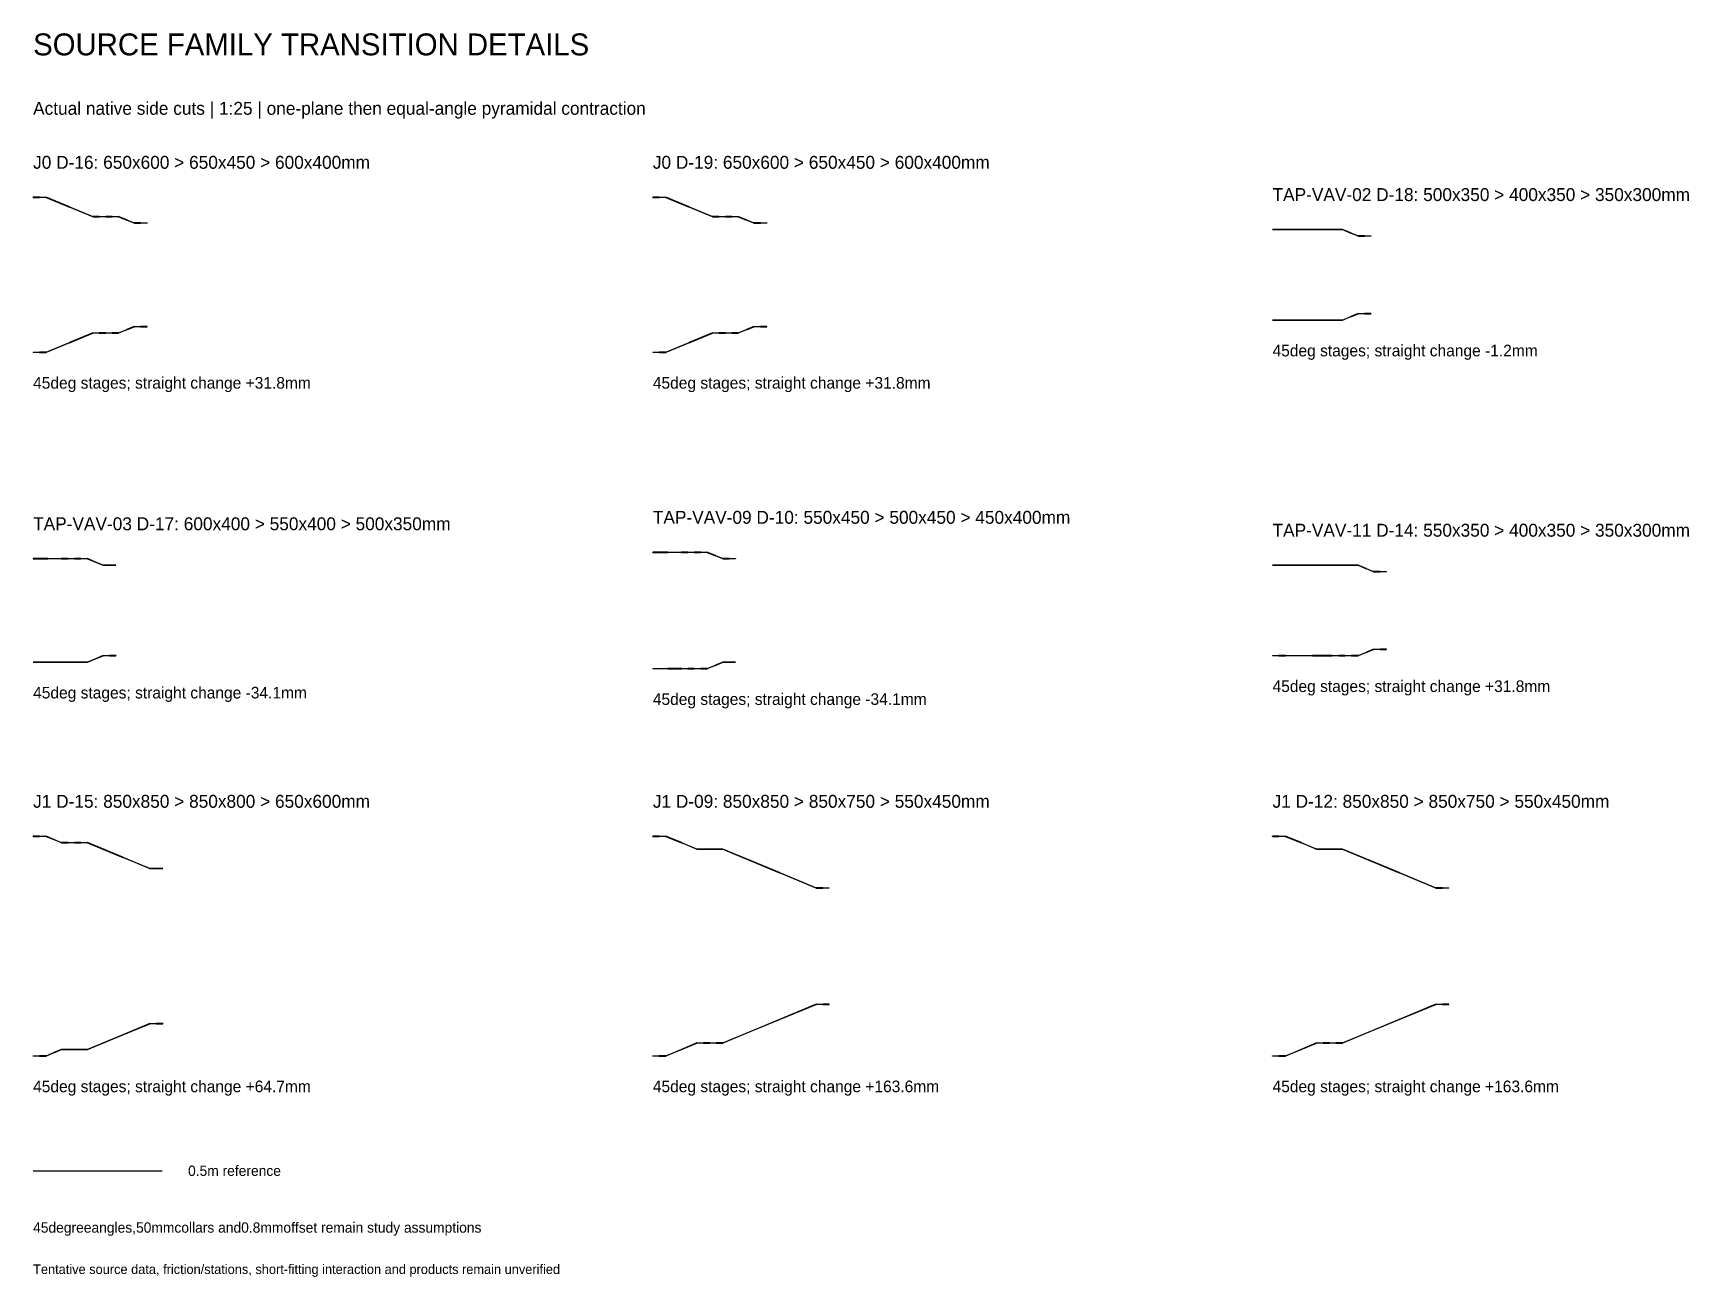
# Model space of a CAD drawing. Header units: metres. Extents: x 0.18 to 6.59, y 0.07 to 4.89.
import ezdxf

# ---------------------------------------------------------------- set-up
doc = ezdxf.new("R2010")
doc.units = ezdxf.units.M
for name, color, linetype in [('BSA_DETAIL_CUT', 7, 'Continuous'), ('BSA_DETAIL_NOTES', 7, 'Continuous'), ('BSA_SECTION_REFERENCE', 7, 'Continuous')]:
    doc.layers.add(name, color=color, linetype=linetype)

msp = doc.modelspace()

# ---------------------------------------------------------------- linework, layer by layer
at = {"layer": 'BSA_DETAIL_CUT'}
for p, q in [((0.18, 4.2508), (0.18, 4.2504)), ((0.205, 4.2508), (0.18, 4.2508)), ((0.18, 4.25), (0.18, 4.2504)), ((0.18, 4.25), (0.205, 4.25)), ((0.205, 4.2508), (0.23, 4.2508)), ((0.23, 4.25), (0.205, 4.25)), ((0.3205, 4.2133), (0.23, 4.2508)), ((0.23, 4.25), (0.3205, 4.2125)), ((2.58, 4.2508), (2.58, 4.2504)), ((2.605, 4.2508), (2.58, 4.2508)), ((2.58, 4.25), (2.58, 4.2504)), ((2.58, 4.25), (2.605, 4.25)), ((2.605, 4.2508), (2.63, 4.2508)), ((2.63, 4.25), (2.605, 4.25)), ((2.7205, 4.2133), (2.63, 4.2508)), ((2.63, 4.25), (2.7205, 4.2125)), ((0.3205, 4.2133), (0.4111, 4.1758)), ((0.4111, 4.175), (0.3205, 4.2125)), ((0.4361, 4.1758), (0.4111, 4.1758)), ((0.4111, 4.175), (0.4361, 4.175)), ((0.4361, 4.1758), (0.4611, 4.1758)), ((0.4611, 4.175), (0.4361, 4.175)), ((0.4611, 4.1758), (0.4611, 4.1754)), ((0.4611, 4.1758), (0.4611, 4.1754)), ((0.4861, 4.1758), (0.4611, 4.1758)), ((0.4611, 4.175), (0.4611, 4.1754)), ((0.4611, 4.175), (0.4611, 4.1754)), ((0.4611, 4.175), (0.4861, 4.175)), ((0.4861, 4.1758), (0.5111, 4.1758)), ((0.5111, 4.175), (0.4861, 4.175)), ((0.5424, 4.1628), (0.5111, 4.1758)), ((0.5111, 4.175), (0.5425, 4.162)), ((2.7205, 4.2133), (2.8111, 4.1758)), ((2.8111, 4.175), (2.7205, 4.2125)), ((2.8361, 4.1758), (2.8111, 4.1758)), ((2.8111, 4.175), (2.8361, 4.175)), ((2.8361, 4.1758), (2.8611, 4.1758)), ((2.8611, 4.175), (2.8361, 4.175)), ((2.8611, 4.1758), (2.8611, 4.1754)), ((2.8611, 4.1758), (2.8611, 4.1754)), ((2.8861, 4.1758), (2.8611, 4.1758)), ((2.8611, 4.175), (2.8611, 4.1754)), ((2.8611, 4.175), (2.8611, 4.1754)), ((2.8611, 4.175), (2.8861, 4.175)), ((2.8861, 4.1758), (2.9111, 4.1758)), ((2.9111, 4.175), (2.8861, 4.175)), ((2.9424, 4.1628), (2.9111, 4.1758)), ((2.9111, 4.175), (2.9425, 4.162)), ((0.5424, 4.1628), (0.5714, 4.1508)), ((0.5714, 4.15), (0.5425, 4.162)), ((0.5964, 4.1508), (0.5714, 4.1508)), ((0.5714, 4.15), (0.5964, 4.15)), ((0.5964, 4.1508), (0.6214, 4.1508)), ((0.6214, 4.15), (0.5964, 4.15)), ((0.6214, 4.1508), (0.6214, 4.1504)), ((0.6214, 4.15), (0.6214, 4.1504)), ((2.9424, 4.1628), (2.9714, 4.1508)), ((2.9714, 4.15), (2.9425, 4.162)), ((2.9964, 4.1508), (2.9714, 4.1508)), ((2.9714, 4.15), (2.9964, 4.15)), ((2.9964, 4.1508), (3.0214, 4.1508)), ((3.0214, 4.15), (2.9964, 4.15)), ((3.0214, 4.1508), (3.0214, 4.1504)), ((3.0214, 4.15), (3.0214, 4.1504)), ((4.98, 4.1258), (4.98, 4.1254)), ((5.0748, 4.1258), (4.98, 4.1258)), ((4.98, 4.125), (4.98, 4.1254)), ((4.98, 4.125), (5.0748, 4.125)), ((5.0748, 4.1258), (5.1507, 4.1258)), ((5.1507, 4.125), (5.0748, 4.125)), ((5.1757, 4.1258), (5.1507, 4.1258)), ((5.1507, 4.125), (5.1757, 4.125)), ((5.1757, 4.1258), (5.2007, 4.1258)), ((5.2007, 4.125), (5.1757, 4.125)), ((5.2007, 4.1258), (5.2007, 4.1254)), ((5.2007, 4.1258), (5.2007, 4.1254)), ((5.2257, 4.1258), (5.2007, 4.1258)), ((5.2007, 4.125), (5.2007, 4.1254)), ((5.2007, 4.125), (5.2007, 4.1254)), ((5.2007, 4.125), (5.2257, 4.125)), ((5.2257, 4.1258), (5.2507, 4.1258)), ((5.2507, 4.125), (5.2257, 4.125)), ((5.2829, 4.1125), (5.2507, 4.1258)), ((5.2507, 4.125), (5.2829, 4.1117)), ((5.2829, 4.1125), (5.3111, 4.1008)), ((5.3111, 4.1), (5.2829, 4.1117)), ((5.3361, 4.1008), (5.3111, 4.1008)), ((5.3111, 4.1), (5.3361, 4.1)), ((5.3361, 4.1008), (5.3611, 4.1008)), ((5.3611, 4.1), (5.3361, 4.1)), ((5.3611, 4.1008), (5.3611, 4.1004)), ((5.3611, 4.1), (5.3611, 4.1004)), ((5.2507, 3.775), (5.2829, 3.7883)), ((5.2829, 3.7875), (5.2507, 3.7742)), ((5.3111, 3.8), (5.2829, 3.7883)), ((5.2829, 3.7875), (5.3111, 3.7992)), ((5.3111, 3.8), (5.3361, 3.8)), ((5.3361, 3.7992), (5.3111, 3.7992)), ((5.3611, 3.8), (5.3361, 3.8)), ((5.3361, 3.7992), (5.3611, 3.7992)), ((5.3611, 3.8), (5.3611, 3.7996)), ((5.3611, 3.7992), (5.3611, 3.7996)), ((0.4111, 3.725), (0.3205, 3.6875)), ((0.3205, 3.6867), (0.4111, 3.7242)), ((0.4111, 3.725), (0.4361, 3.725)), ((0.4361, 3.7242), (0.4111, 3.7242)), ((0.4611, 3.725), (0.4361, 3.725)), ((0.4361, 3.7242), (0.4611, 3.7242)), ((0.4611, 3.725), (0.4611, 3.7246)), ((0.4611, 3.725), (0.4611, 3.7246)), ((0.4611, 3.725), (0.4861, 3.725)), ((0.4611, 3.7242), (0.4611, 3.7246)), ((0.4611, 3.7242), (0.4611, 3.7246)), ((0.4861, 3.7242), (0.4611, 3.7242)), ((0.5111, 3.725), (0.4861, 3.725)), ((0.4861, 3.7242), (0.5111, 3.7242)), ((0.5111, 3.725), (0.5425, 3.738)), ((0.5424, 3.7372), (0.5111, 3.7242)), ((0.5424, 3.7372), (0.5714, 3.7492)), ((0.5714, 3.75), (0.5425, 3.738)), ((0.5714, 3.75), (0.5964, 3.75)), ((0.5964, 3.7492), (0.5714, 3.7492)), ((0.6214, 3.75), (0.5964, 3.75)), ((0.5964, 3.7492), (0.6214, 3.7492)), ((0.6214, 3.75), (0.6214, 3.7496)), ((0.6214, 3.7492), (0.6214, 3.7496)), ((2.8111, 3.725), (2.7205, 3.6875)), ((2.7205, 3.6867), (2.8111, 3.7242)), ((2.8111, 3.725), (2.8361, 3.725)), ((2.8361, 3.7242), (2.8111, 3.7242)), ((2.8611, 3.725), (2.8361, 3.725)), ((2.8361, 3.7242), (2.8611, 3.7242)), ((2.8611, 3.725), (2.8611, 3.7246)), ((2.8611, 3.725), (2.8611, 3.7246)), ((2.8611, 3.725), (2.8861, 3.725)), ((2.8611, 3.7242), (2.8611, 3.7246)), ((2.8611, 3.7242), (2.8611, 3.7246)), ((2.8861, 3.7242), (2.8611, 3.7242)), ((2.9111, 3.725), (2.8861, 3.725)), ((2.8861, 3.7242), (2.9111, 3.7242)), ((2.9111, 3.725), (2.9425, 3.738)), ((2.9424, 3.7372), (2.9111, 3.7242)), ((2.9424, 3.7372), (2.9714, 3.7492)), ((2.9714, 3.75), (2.9425, 3.738)), ((2.9714, 3.75), (2.9964, 3.75)), ((2.9964, 3.7492), (2.9714, 3.7492)), ((3.0214, 3.75), (2.9964, 3.75)), ((2.9964, 3.7492), (3.0214, 3.7492)), ((3.0214, 3.75), (3.0214, 3.7496)), ((3.0214, 3.7492), (3.0214, 3.7496)), ((4.98, 3.775), (4.98, 3.7746)), ((4.98, 3.775), (5.0748, 3.775)), ((4.98, 3.7742), (4.98, 3.7746)), ((5.0748, 3.7742), (4.98, 3.7742)), ((5.1507, 3.775), (5.0748, 3.775)), ((5.0748, 3.7742), (5.1507, 3.7742)), ((5.1507, 3.775), (5.1757, 3.775)), ((5.1757, 3.7742), (5.1507, 3.7742)), ((5.2007, 3.775), (5.1757, 3.775)), ((5.1757, 3.7742), (5.2007, 3.7742)), ((5.2007, 3.775), (5.2007, 3.7746)), ((5.2007, 3.775), (5.2007, 3.7746)), ((5.2007, 3.775), (5.2257, 3.775)), ((5.2007, 3.7742), (5.2007, 3.7746)), ((5.2007, 3.7742), (5.2007, 3.7746)), ((5.2257, 3.7742), (5.2007, 3.7742)), ((5.2507, 3.775), (5.2257, 3.775)), ((5.2257, 3.7742), (5.2507, 3.7742)), ((0.23, 3.65), (0.3205, 3.6875)), ((0.3205, 3.6867), (0.23, 3.6492)), ((2.63, 3.65), (2.7205, 3.6875)), ((2.7205, 3.6867), (2.63, 3.6492)), ((0.18, 3.65), (0.18, 3.6496)), ((0.18, 3.65), (0.205, 3.65)), ((0.18, 3.6492), (0.18, 3.6496)), ((0.205, 3.6492), (0.18, 3.6492)), ((0.23, 3.65), (0.205, 3.65)), ((0.205, 3.6492), (0.23, 3.6492)), ((2.58, 3.65), (2.58, 3.6496)), ((2.58, 3.65), (2.605, 3.65)), ((2.58, 3.6492), (2.58, 3.6496)), ((2.605, 3.6492), (2.58, 3.6492)), ((2.63, 3.65), (2.605, 3.65)), ((2.605, 3.6492), (2.63, 3.6492)), ((0.18, 2.8508), (0.18, 2.8504)), ((0.2376, 2.8508), (0.18, 2.8508)), ((0.18, 2.85), (0.18, 2.8504)), ((0.18, 2.85), (0.2376, 2.85)), ((0.2376, 2.8508), (0.2904, 2.8508)), ((0.2904, 2.85), (0.2376, 2.85)), ((0.3154, 2.8508), (0.2904, 2.8508)), ((0.2904, 2.85), (0.3154, 2.85)), ((0.3154, 2.8508), (0.3404, 2.8508)), ((0.3404, 2.85), (0.3154, 2.85)), ((0.3404, 2.8508), (0.3404, 2.8504)), ((0.3404, 2.8508), (0.3404, 2.8504)), ((0.3654, 2.8508), (0.3404, 2.8508)), ((0.3404, 2.85), (0.3404, 2.8504)), ((0.3404, 2.85), (0.3404, 2.8504)), ((0.3404, 2.85), (0.3654, 2.85)), ((0.3654, 2.8508), (0.3904, 2.8508)), ((0.3904, 2.85), (0.3654, 2.85)), ((0.422, 2.8377), (0.3904, 2.8508)), ((0.3904, 2.85), (0.422, 2.8369)), ((0.422, 2.8377), (0.4507, 2.8258)), ((0.4507, 2.825), (0.422, 2.8369)), ((0.4757, 2.8258), (0.4507, 2.8258)), ((0.4507, 2.825), (0.4757, 2.825)), ((0.4757, 2.8258), (0.5007, 2.8258)), ((0.5007, 2.825), (0.4757, 2.825)), ((0.5007, 2.8258), (0.5007, 2.8254)), ((0.5007, 2.825), (0.5007, 2.8254)), ((2.58, 2.8758), (2.58, 2.8754)), ((2.6378, 2.8758), (2.58, 2.8758)), ((2.58, 2.875), (2.58, 2.8754)), ((2.58, 2.875), (2.6378, 2.875)), ((2.6378, 2.8758), (2.6904, 2.8758)), ((2.6904, 2.875), (2.6378, 2.875)), ((2.7154, 2.8758), (2.6904, 2.8758)), ((2.6904, 2.875), (2.7154, 2.875)), ((2.7154, 2.8758), (2.7404, 2.8758)), ((2.7404, 2.875), (2.7154, 2.875)), ((2.7404, 2.8758), (2.7404, 2.8754)), ((2.7404, 2.8758), (2.7404, 2.8754)), ((2.7654, 2.8758), (2.7404, 2.8758)), ((2.7404, 2.875), (2.7404, 2.8754)), ((2.7404, 2.875), (2.7404, 2.8754)), ((2.7404, 2.875), (2.7654, 2.875)), ((2.7654, 2.8758), (2.7904, 2.8758)), ((2.7904, 2.875), (2.7654, 2.875)), ((2.8221, 2.8626), (2.7904, 2.8758)), ((2.7904, 2.875), (2.8221, 2.8618)), ((2.8221, 2.8626), (2.8507, 2.8508)), ((2.8507, 2.85), (2.8221, 2.8618)), ((2.8757, 2.8508), (2.8507, 2.8508)), ((2.8507, 2.85), (2.8757, 2.85)), ((2.8757, 2.8508), (2.9007, 2.8508)), ((2.9007, 2.85), (2.8757, 2.85)), ((2.9007, 2.8508), (2.9007, 2.8504)), ((2.9007, 2.85), (2.9007, 2.8504)), ((4.98, 2.8258), (4.98, 2.8254)), ((5.005, 2.8258), (4.98, 2.8258)), ((4.98, 2.825), (4.98, 2.8254)), ((4.98, 2.825), (5.005, 2.825)), ((5.005, 2.8258), (5.03, 2.8258)), ((5.03, 2.825), (5.005, 2.825)), ((5.1348, 2.8258), (5.03, 2.8258)), ((5.03, 2.825), (5.1348, 2.825)), ((5.1348, 2.8258), (5.2111, 2.8258)), ((5.2111, 2.825), (5.1348, 2.825)), ((5.2361, 2.8258), (5.2111, 2.8258)), ((5.2111, 2.825), (5.2361, 2.825)), ((5.2361, 2.8258), (5.2611, 2.8258)), ((5.2611, 2.825), (5.2361, 2.825)), ((5.2611, 2.8258), (5.2611, 2.8254)), ((5.2611, 2.8258), (5.2611, 2.8254)), ((5.2861, 2.8258), (5.2611, 2.8258)), ((5.2611, 2.825), (5.2611, 2.8254)), ((5.2611, 2.825), (5.2611, 2.8254)), ((5.2611, 2.825), (5.2861, 2.825)), ((5.2861, 2.8258), (5.3111, 2.8258)), ((5.3111, 2.825), (5.2861, 2.825)), ((5.3432, 2.8125), (5.3111, 2.8258)), ((5.3111, 2.825), (5.3433, 2.8117)), ((5.3432, 2.8125), (5.3714, 2.8008)), ((5.3714, 2.8), (5.3433, 2.8117)), ((5.3964, 2.8008), (5.3714, 2.8008)), ((5.3714, 2.8), (5.3964, 2.8)), ((5.3964, 2.8008), (5.4214, 2.8008)), ((5.4214, 2.8), (5.3964, 2.8)), ((5.4214, 2.8008), (5.4214, 2.8004)), ((5.4214, 2.8), (5.4214, 2.8004)), ((0.18, 2.45), (0.18, 2.4496)), ((0.18, 2.45), (0.2376, 2.45)), ((0.18, 2.4492), (0.18, 2.4496)), ((0.2376, 2.4492), (0.18, 2.4492)), ((0.2904, 2.45), (0.2376, 2.45)), ((0.2376, 2.4492), (0.2904, 2.4492)), ((0.2904, 2.45), (0.3154, 2.45)), ((0.3154, 2.4492), (0.2904, 2.4492)), ((0.3404, 2.45), (0.3154, 2.45)), ((0.3154, 2.4492), (0.3404, 2.4492)), ((0.3404, 2.45), (0.3404, 2.4496)), ((0.3404, 2.45), (0.3404, 2.4496)), ((0.3404, 2.45), (0.3654, 2.45)), ((0.3404, 2.4492), (0.3404, 2.4496)), ((0.3404, 2.4492), (0.3404, 2.4496)), ((0.3654, 2.4492), (0.3404, 2.4492)), ((0.3904, 2.45), (0.3654, 2.45)), ((0.3654, 2.4492), (0.3904, 2.4492)), ((0.3904, 2.45), (0.422, 2.4631)), ((0.422, 2.4623), (0.3904, 2.4492)), ((0.4507, 2.475), (0.422, 2.4631)), ((0.422, 2.4623), (0.4507, 2.4742)), ((0.4507, 2.475), (0.4757, 2.475)), ((0.4757, 2.4742), (0.4507, 2.4742)), ((0.5007, 2.475), (0.4757, 2.475)), ((0.4757, 2.4742), (0.5007, 2.4742)), ((0.5007, 2.475), (0.5007, 2.4746)), ((0.5007, 2.4742), (0.5007, 2.4746)), ((2.7904, 2.425), (2.8221, 2.4382)), ((2.8221, 2.4374), (2.7904, 2.4242)), ((2.8507, 2.45), (2.8221, 2.4382)), ((2.8221, 2.4374), (2.8507, 2.4492)), ((2.8507, 2.45), (2.8757, 2.45)), ((2.8757, 2.4492), (2.8507, 2.4492)), ((2.9007, 2.45), (2.8757, 2.45)), ((2.8757, 2.4492), (2.9007, 2.4492)), ((2.9007, 2.4496), (2.9007, 2.45)), ((2.9007, 2.4496), (2.9007, 2.4492)), ((4.98, 2.475), (4.98, 2.4746)), ((4.98, 2.475), (5.005, 2.475)), ((4.98, 2.4742), (4.98, 2.4746)), ((5.005, 2.4742), (4.98, 2.4742)), ((5.03, 2.475), (5.005, 2.475)), ((5.005, 2.4742), (5.03, 2.4742)), ((5.03, 2.475), (5.1348, 2.475)), ((5.1348, 2.4742), (5.03, 2.4742)), ((5.2111, 2.475), (5.1348, 2.475)), ((5.1348, 2.4742), (5.2111, 2.4742)), ((5.2111, 2.475), (5.2361, 2.475)), ((5.2361, 2.4742), (5.2111, 2.4742)), ((5.2611, 2.475), (5.2361, 2.475)), ((5.2361, 2.4742), (5.2611, 2.4742)), ((5.2611, 2.475), (5.2611, 2.4746)), ((5.2611, 2.475), (5.2611, 2.4746)), ((5.2611, 2.475), (5.2861, 2.475)), ((5.2611, 2.4742), (5.2611, 2.4746)), ((5.2611, 2.4742), (5.2611, 2.4746)), ((5.2861, 2.4742), (5.2611, 2.4742)), ((5.3111, 2.475), (5.2861, 2.475)), ((5.2861, 2.4742), (5.3111, 2.4742)), ((5.3111, 2.475), (5.3433, 2.4883)), ((5.3432, 2.4875), (5.3111, 2.4742)), ((5.3432, 2.4875), (5.3714, 2.4992)), ((5.3714, 2.5), (5.3433, 2.4883)), ((5.3714, 2.5), (5.3964, 2.5)), ((5.3964, 2.4992), (5.3714, 2.4992)), ((5.4214, 2.5), (5.3964, 2.5)), ((5.3964, 2.4992), (5.4214, 2.4992)), ((5.4214, 2.5), (5.4214, 2.4996)), ((5.4214, 2.4992), (5.4214, 2.4996)), ((2.58, 2.425), (2.58, 2.4246)), ((2.58, 2.425), (2.6378, 2.425)), ((2.58, 2.4242), (2.58, 2.4246)), ((2.6378, 2.4242), (2.58, 2.4242)), ((2.6904, 2.425), (2.6378, 2.425)), ((2.6378, 2.4242), (2.6904, 2.4242)), ((2.6904, 2.425), (2.7154, 2.425)), ((2.7154, 2.4242), (2.6904, 2.4242)), ((2.7404, 2.425), (2.7154, 2.425)), ((2.7154, 2.4242), (2.7404, 2.4242)), ((2.7404, 2.425), (2.7404, 2.4246)), ((2.7404, 2.425), (2.7404, 2.4246)), ((2.7404, 2.425), (2.7654, 2.425)), ((2.7404, 2.4242), (2.7404, 2.4246)), ((2.7404, 2.4242), (2.7404, 2.4246)), ((2.7654, 2.4242), (2.7404, 2.4242)), ((2.7904, 2.425), (2.7654, 2.425)), ((2.7654, 2.4242), (2.7904, 2.4242)), ((0.18, 1.7758), (0.18, 1.7754)), ((0.205, 1.7758), (0.18, 1.7758)), ((0.18, 1.775), (0.18, 1.7754)), ((0.18, 1.775), (0.205, 1.775)), ((0.205, 1.7758), (0.23, 1.7758)), ((0.23, 1.775), (0.205, 1.775)), ((0.2602, 1.7633), (0.23, 1.7758)), ((0.23, 1.775), (0.2602, 1.7625)), ((0.2602, 1.7633), (0.2904, 1.7508)), ((0.2904, 1.75), (0.2602, 1.7625)), ((0.3154, 1.7508), (0.2904, 1.7508)), ((0.2904, 1.75), (0.3154, 1.75)), ((0.3154, 1.7508), (0.3404, 1.7508)), ((0.3404, 1.75), (0.3154, 1.75)), ((0.3404, 1.7508), (0.3404, 1.7504)), ((0.3404, 1.7508), (0.3404, 1.7504)), ((0.3654, 1.7508), (0.3404, 1.7508)), ((0.3404, 1.75), (0.3404, 1.7504)), ((0.3404, 1.75), (0.3404, 1.7504)), ((0.3404, 1.75), (0.3654, 1.75)), ((0.3654, 1.7508), (0.3904, 1.7508)), ((0.3904, 1.75), (0.3654, 1.75)), ((0.5271, 1.6941), (0.3904, 1.7508)), ((0.3904, 1.75), (0.5272, 1.6933)), ((2.58, 1.7758), (2.58, 1.7754)), ((2.605, 1.7758), (2.58, 1.7758)), ((2.58, 1.775), (2.58, 1.7754)), ((2.58, 1.775), (2.605, 1.775)), ((2.605, 1.7758), (2.63, 1.7758)), ((2.63, 1.775), (2.605, 1.775)), ((2.6904, 1.7508), (2.63, 1.7758)), ((2.63, 1.775), (2.6904, 1.75)), ((2.6904, 1.7508), (2.7507, 1.7258)), ((2.7507, 1.725), (2.6904, 1.75)), ((4.98, 1.7758), (4.98, 1.7754)), ((5.005, 1.7758), (4.98, 1.7758)), ((4.98, 1.775), (4.98, 1.7754)), ((4.98, 1.775), (5.005, 1.775)), ((5.005, 1.7758), (5.03, 1.7758)), ((5.03, 1.775), (5.005, 1.775)), ((5.0904, 1.7508), (5.03, 1.7758)), ((5.03, 1.775), (5.0904, 1.75)), ((5.0904, 1.7508), (5.1507, 1.7258)), ((5.1507, 1.725), (5.0904, 1.75)), ((0.5271, 1.6941), (0.6318, 1.6508)), ((0.6318, 1.65), (0.5272, 1.6933)), ((2.7757, 1.7258), (2.7507, 1.7258)), ((2.7507, 1.725), (2.7757, 1.725)), ((2.7757, 1.7258), (2.8007, 1.7258)), ((2.8007, 1.725), (2.7757, 1.725)), ((2.8007, 1.7258), (2.8007, 1.7254)), ((2.8007, 1.7258), (2.8007, 1.7254)), ((2.8257, 1.7258), (2.8007, 1.7258)), ((2.8007, 1.725), (2.8007, 1.7254)), ((2.8007, 1.725), (2.8007, 1.7254)), ((2.8007, 1.725), (2.8257, 1.725)), ((2.8257, 1.7258), (2.8507, 1.7258)), ((2.8507, 1.725), (2.8257, 1.725)), ((3.0705, 1.6348), (2.8507, 1.7258)), ((2.8507, 1.725), (3.0706, 1.6339)), ((5.1757, 1.7258), (5.1507, 1.7258)), ((5.1507, 1.725), (5.1757, 1.725)), ((5.1757, 1.7258), (5.2007, 1.7258)), ((5.2007, 1.725), (5.1757, 1.725)), ((5.2007, 1.7258), (5.2007, 1.7254)), ((5.2007, 1.7258), (5.2007, 1.7254)), ((5.2257, 1.7258), (5.2007, 1.7258)), ((5.2007, 1.725), (5.2007, 1.7254)), ((5.2007, 1.725), (5.2007, 1.7254)), ((5.2007, 1.725), (5.2257, 1.725)), ((5.2257, 1.7258), (5.2507, 1.7258)), ((5.2507, 1.725), (5.2257, 1.725)), ((5.4705, 1.6348), (5.2507, 1.7258)), ((5.2507, 1.725), (5.4706, 1.6339)), ((0.6568, 1.6508), (0.6318, 1.6508)), ((0.6318, 1.65), (0.6568, 1.65)), ((0.6568, 1.6508), (0.6818, 1.6508)), ((0.6818, 1.65), (0.6568, 1.65)), ((0.6818, 1.6508), (0.6818, 1.6504)), ((0.6818, 1.65), (0.6818, 1.6504)), ((3.0705, 1.6348), (3.2128, 1.5758)), ((3.2128, 1.575), (3.0706, 1.6339)), ((5.4705, 1.6348), (5.6128, 1.5758)), ((5.6128, 1.575), (5.4706, 1.6339)), ((3.2378, 1.5758), (3.2128, 1.5758)), ((3.2128, 1.575), (3.2378, 1.575)), ((3.2378, 1.5758), (3.2628, 1.5758)), ((3.2628, 1.575), (3.2378, 1.575)), ((3.2628, 1.5758), (3.2628, 1.5754)), ((3.2628, 1.575), (3.2628, 1.5754)), ((5.6378, 1.5758), (5.6128, 1.5758)), ((5.6128, 1.575), (5.6378, 1.575)), ((5.6378, 1.5758), (5.6628, 1.5758)), ((5.6628, 1.575), (5.6378, 1.575)), ((5.6628, 1.5758), (5.6628, 1.5754)), ((5.6628, 1.575), (5.6628, 1.5754)), ((3.0705, 1.0652), (3.2128, 1.1242)), ((3.2128, 1.125), (3.0706, 1.0661)), ((3.2128, 1.125), (3.2378, 1.125)), ((3.2378, 1.1242), (3.2128, 1.1242)), ((3.2628, 1.125), (3.2378, 1.125)), ((3.2378, 1.1242), (3.2628, 1.1242)), ((3.2628, 1.125), (3.2628, 1.1246)), ((3.2628, 1.1242), (3.2628, 1.1246)), ((5.4705, 1.0652), (5.6128, 1.1242)), ((5.6128, 1.125), (5.4706, 1.0661)), ((5.6128, 1.125), (5.6378, 1.125)), ((5.6378, 1.1242), (5.6128, 1.1242)), ((5.6628, 1.125), (5.6378, 1.125)), ((5.6378, 1.1242), (5.6628, 1.1242)), ((5.6628, 1.125), (5.6628, 1.1246)), ((5.6628, 1.1242), (5.6628, 1.1246)), ((0.5271, 1.0059), (0.6318, 1.0492)), ((0.6318, 1.05), (0.5272, 1.0067)), ((0.6318, 1.05), (0.6568, 1.05)), ((0.6568, 1.0492), (0.6318, 1.0492)), ((0.6818, 1.05), (0.6568, 1.05)), ((0.6568, 1.0492), (0.6818, 1.0492)), ((0.6818, 1.05), (0.6818, 1.0496)), ((0.6818, 1.0492), (0.6818, 1.0496)), ((2.8507, 0.975), (3.0706, 1.0661)), ((3.0705, 1.0652), (2.8507, 0.9742)), ((5.2507, 0.975), (5.4706, 1.0661)), ((5.4705, 1.0652), (5.2507, 0.9742)), ((0.3904, 0.95), (0.5272, 1.0067)), ((0.5271, 1.0059), (0.3904, 0.9492)), ((2.7507, 0.975), (2.6904, 0.95)), ((2.6904, 0.9492), (2.7507, 0.9742)), ((2.7507, 0.975), (2.7757, 0.975)), ((2.7757, 0.9742), (2.7507, 0.9742)), ((2.8007, 0.975), (2.7757, 0.975)), ((2.7757, 0.9742), (2.8007, 0.9742)), ((2.8007, 0.975), (2.8007, 0.9746)), ((2.8007, 0.975), (2.8007, 0.9746)), ((2.8007, 0.975), (2.8257, 0.975)), ((2.8007, 0.9742), (2.8007, 0.9746)), ((2.8007, 0.9742), (2.8007, 0.9746)), ((2.8257, 0.9742), (2.8007, 0.9742)), ((2.8507, 0.975), (2.8257, 0.975)), ((2.8257, 0.9742), (2.8507, 0.9742)), ((5.1507, 0.975), (5.0904, 0.95)), ((5.0904, 0.9492), (5.1507, 0.9742)), ((5.1507, 0.975), (5.1757, 0.975)), ((5.1757, 0.9742), (5.1507, 0.9742)), ((5.2007, 0.975), (5.1757, 0.975)), ((5.1757, 0.9742), (5.2007, 0.9742)), ((5.2007, 0.975), (5.2007, 0.9746)), ((5.2007, 0.975), (5.2007, 0.9746)), ((5.2007, 0.975), (5.2257, 0.975)), ((5.2007, 0.9742), (5.2007, 0.9746)), ((5.2007, 0.9742), (5.2007, 0.9746)), ((5.2257, 0.9742), (5.2007, 0.9742)), ((5.2507, 0.975), (5.2257, 0.975)), ((5.2257, 0.9742), (5.2507, 0.9742)), ((0.18, 0.925), (0.18, 0.9246)), ((0.18, 0.925), (0.205, 0.925)), ((0.18, 0.9242), (0.18, 0.9246)), ((0.205, 0.9242), (0.18, 0.9242)), ((0.23, 0.925), (0.205, 0.925)), ((0.205, 0.9242), (0.23, 0.9242)), ((0.23, 0.925), (0.2602, 0.9375)), ((0.2602, 0.9367), (0.23, 0.9242)), ((0.2904, 0.95), (0.2602, 0.9375)), ((0.2602, 0.9367), (0.2904, 0.9492)), ((0.2904, 0.95), (0.3154, 0.95)), ((0.3154, 0.9492), (0.2904, 0.9492)), ((0.3404, 0.95), (0.3154, 0.95)), ((0.3154, 0.9492), (0.3404, 0.9492)), ((0.3404, 0.95), (0.3404, 0.9496)), ((0.3404, 0.95), (0.3404, 0.9496)), ((0.3404, 0.95), (0.3654, 0.95)), ((0.3404, 0.9492), (0.3404, 0.9496)), ((0.3404, 0.9492), (0.3404, 0.9496)), ((0.3654, 0.9492), (0.3404, 0.9492)), ((0.3904, 0.95), (0.3654, 0.95)), ((0.3654, 0.9492), (0.3904, 0.9492)), ((2.58, 0.925), (2.58, 0.9246)), ((2.58, 0.925), (2.605, 0.925)), ((2.58, 0.9242), (2.58, 0.9246)), ((2.605, 0.9242), (2.58, 0.9242)), ((2.63, 0.925), (2.605, 0.925)), ((2.605, 0.9242), (2.63, 0.9242)), ((2.63, 0.925), (2.6904, 0.95)), ((2.6904, 0.9492), (2.63, 0.9242)), ((4.98, 0.925), (4.98, 0.9246)), ((4.98, 0.925), (5.005, 0.925)), ((4.98, 0.9242), (4.98, 0.9246)), ((5.005, 0.9242), (4.98, 0.9242)), ((5.03, 0.925), (5.005, 0.925)), ((5.005, 0.9242), (5.03, 0.9242)), ((5.03, 0.925), (5.0904, 0.95)), ((5.0904, 0.9492), (5.03, 0.9242))]:
    msp.add_line(p, q, dxfattribs=at)
at = {"layer": 'BSA_SECTION_REFERENCE'}
msp.add_line((0.18, 0.48), (0.68, 0.48), dxfattribs=at)

# ---------------------------------------------------------------- texts
at = {"layer": 'BSA_DETAIL_NOTES'}
for s, height, p in [('SOURCE FAMILY TRANSITION DETAILS', 0.085, (0.18, 4.8)), ('Actual native side cuts | 1:25 | one-plane then equal-angle pyramidal contraction', 0.05, (0.18, 4.57)), ('J0 D-16: 650x600 > 650x450 > 600x400mm', 0.05, (0.18, 4.3608)), ('J0 D-19: 650x600 > 650x450 > 600x400mm', 0.05, (2.58, 4.3608)), ('TAP-VAV-02 D-18: 500x350 > 400x350 > 350x300mm', 0.05, (4.98, 4.2358)), ('45deg stages; straight change -1.2mm', 0.045, (4.98, 3.6342)), ('45deg stages; straight change +31.8mm', 0.045, (0.18, 3.5092)), ('45deg stages; straight change +31.8mm', 0.045, (2.58, 3.5092)), ('TAP-VAV-09 D-10: 550x450 > 500x450 > 450x400mm', 0.05, (2.58, 2.9858)), ('TAP-VAV-03 D-17: 600x400 > 550x400 > 500x350mm', 0.05, (0.18, 2.9608)), ('TAP-VAV-11 D-14: 550x350 > 400x350 > 350x300mm', 0.05, (4.98, 2.9358)), ('45deg stages; straight change +31.8mm', 0.045, (4.98, 2.3342)), ('45deg stages; straight change -34.1mm', 0.045, (0.18, 2.3092)), ('45deg stages; straight change -34.1mm', 0.045, (2.58, 2.2842)), ('J1 D-15: 850x850 > 850x800 > 650x600mm', 0.05, (0.18, 1.8858)), ('J1 D-09: 850x850 > 850x750 > 550x450mm', 0.05, (2.58, 1.8858)), ('J1 D-12: 850x850 > 850x750 > 550x450mm', 0.05, (4.98, 1.8858)), ('45deg stages; straight change +64.7mm', 0.045, (0.18, 0.7842)), ('45deg stages; straight change +163.6mm', 0.045, (2.58, 0.7842)), ('45deg stages; straight change +163.6mm', 0.045, (4.98, 0.7842)), ('0.5m reference', 0.04, (0.78, 0.46)), ('45degreeangles,50mmcollars and0.8mmoffset remain study assumptions', 0.04, (0.18, 0.24)), ('Tentative source data, friction/stations, short-fitting interaction and products remain unverified', 0.037, (0.18, 0.08))]:
    msp.add_text(s, height=height, dxfattribs=at).set_placement(p)

doc.saveas('drawing.dxf')
